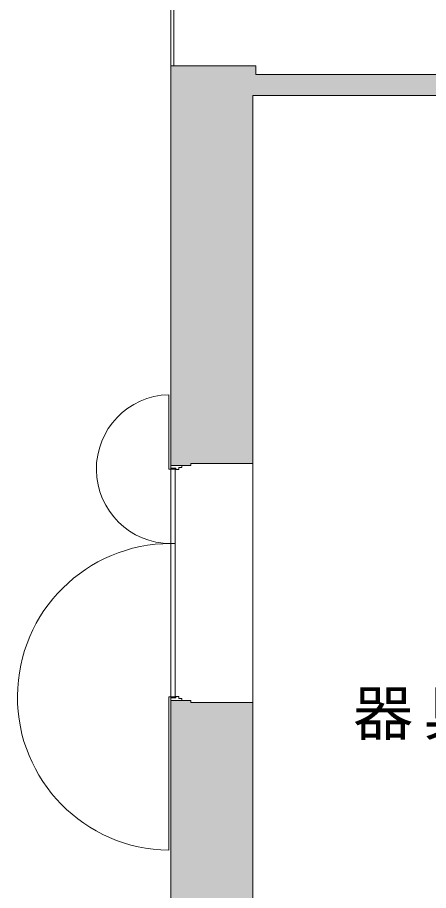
# Model space of a CAD drawing. Units: millimetres at full size, sheet at 1:200; details may follow other scales. Extents: x -41541 to 42058, y -39868 to 8614.
# Drawn here: x -6841 to -2726, y -18454 to -9716 of the extents above; entities that cross this region are included whole.
import ezdxf

# ---------------------------------------------------------------- set-up
doc = ezdxf.new("R2010")
doc.units = ezdxf.units.MM
doc.header["$LTSCALE"] = 200
doc.layers.add('0-1_躯体', color=7, linetype='Continuous', lineweight=9)
doc.layers.add('0-2_建具', color=7, linetype='Continuous', lineweight=9)
doc.layers.add('0-4_室名', color=7, linetype='Continuous')
doc.styles.add('ＭＳ Ｐゴシック', font='')
doc.styles.get('ＭＳ Ｐゴシック').set_extended_font_data('MS PGothic')

msp = doc.modelspace()

# ---------------------------------------------------------------- linework, layer by layer
at = {"layer": '0-1_躯体'}
for p, q in [((-5306.1, 8018.2), (-5306.1, -20296.2)), ((-5276.1, -10201.2), (-5276.1, -7986.2)), ((-4456.1, -10201.2), (-5306.1, -10201.2)), ((-4456.1, -10286.2), (-4456.1, -10201.2)), ((-4456.1, -10286.2), (-166.1, -10286.2)), ((-4486.1, -10496.2), (-376.1, -10496.2)), ((-4486.1, -21176.2), (-4486.1, -10496.2)), ((-5106.1, -14201.2), (-5306.1, -14201.2)), ((-5106.1, -14201.2), (-5106.1, -14181.2)), ((-5106.1, -14181.2), (-4486.1, -14181.2)), ((-5106.1, -16551.2), (-5306.1, -16551.2)), ((-5106.1, -16551.2), (-5106.1, -16571.2)), ((-5106.1, -16571.2), (-4486.1, -16571.2))]:
    msp.add_line(p, q, dxfattribs=at)
at = {"layer": '0-1_躯体', "color": 9}
for points in [[(-5306.1, -10201.2), (-5306.1, -10496.2), (-4456.1, -10201.2), (-4456.1, -10496.2)], [(-4486.1, -14181.2), (-4486.1, -10201.2), (-5306.1, -14181.2), (-5306.1, -10201.2)], [(-4456.1, -10286.2), (-4456.1, -10496.2), (-376.1, -10286.2), (-376.1, -10496.2)], [(-5106.1, -14181.2), (-5306.1, -14181.2), (-5106.1, -14201.2), (-5306.1, -14201.2)], [(-5306.3, -20296.2), (-4486.1, -20296.2), (-5306.3, -16571.2), (-4486.1, -16571.2)], [(-5106.1, -16571.2), (-5106.1, -16551.2), (-5306.1, -16571.2), (-5306.1, -16551.2)]]:
    msp.add_solid(points, dxfattribs=at)
at = {"layer": '0-2_建具', "color": 4, "lineweight": 5}
for p, q in [((-5326.1, -14236.2), (-5326.1, -13491.4)), ((-5306.1, -14236.2), (-5326.1, -14236.2)), ((-5306.1, -16516.2), (-5326.1, -16516.2)), ((-5326.1, -16516.2), (-5326.1, -18051))]:
    msp.add_line(p, q, dxfattribs=at)
at = {"layer": '0-2_建具'}
for p, q in [((-5261.1, -16516.2), (-5261.1, -14236.2)), ((-5306.1, -14981.2), (-5261.1, -14981.2)), ((-5306.1, -16516.2), (-5261.1, -16516.2)), ((-5306.1, -16551.2), (-5196.1, -16551.2))]:
    msp.add_line(p, q, dxfattribs=at)
for points in [[(-5306.1, -14201.2), (-5306.1, -14226.2), (-5256.1, -14226.2), (-5256.1, -14241.2), (-5226.1, -14241.2), (-5226.1, -14221.2), (-5196.1, -14221.2), (-5196.1, -14201.2)], [(-5306.1, -16516.2), (-5306.1, -14236.2), (-5261.1, -14236.2)], [(-5306.1, -16551.2), (-5306.1, -16526.2), (-5256.1, -16526.2), (-5256.1, -16511.2), (-5226.1, -16511.2), (-5226.1, -16531.2), (-5196.1, -16531.2), (-5196.1, -16551.2)]]:
    msp.add_lwpolyline(points, dxfattribs=at)
at = {"layer": '0-2_建具', "color": 4, "lineweight": 5}
for centre, radius, start, end in [((-5306.1, -14236.2), 745, 91.53833, 270), ((-5306.1, -16516.2), 1535, 90, 269.25345)]:
    msp.add_arc(centre, radius, start, end, dxfattribs=at)

# ---------------------------------------------------------------- texts
at = {"layer": '0-4_室名', "insert": (-3481.2, -16946.7), "char_height": 439.9, "attachment_point": 7, "style": 'ＭＳ Ｐゴシック'}
msp.add_mtext('\\T1.17;器具庫', dxfattribs=at)

doc.saveas('drawing.dxf')
